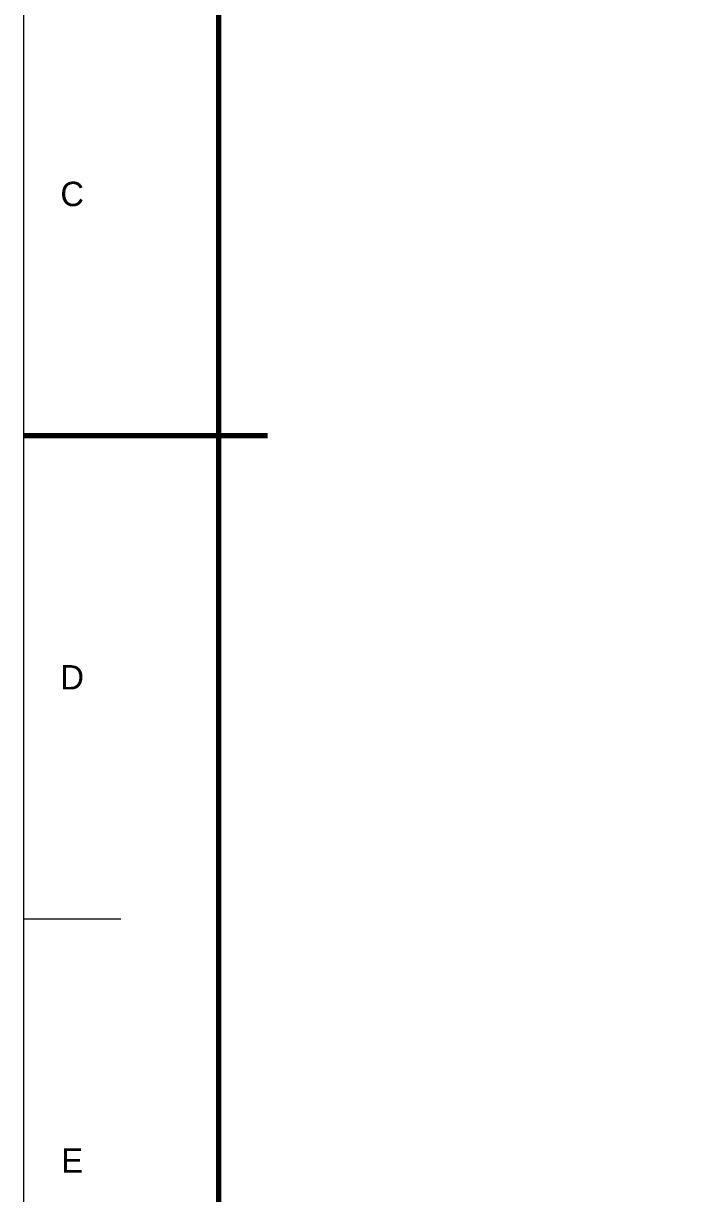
# Model space of a CAD drawing. Header units: millimetres. Extents: x 0 to 420, y 0 to 297.
# Drawn here: x 0 to 67.3, y 70.9 to 190.7 of the extents above; entities that cross this region are included whole.
import ezdxf
from ezdxf.enums import TextEntityAlignment as Align

# ---------------------------------------------------------------- set-up
doc = ezdxf.new("R2010")
doc.units = ezdxf.units.MM
for name, color, linetype, lineweight in [('FINA', 7, 'CONTINUOUS', 18), ('NORMA', 7, 'CONTINUOUS', 70), ('TEXTO', 7, 'CONTINUOUS', 25)]:
    doc.layers.add(name, color=color, linetype=linetype, lineweight=lineweight)

msp = doc.modelspace()

# ---------------------------------------------------------------- linework, layer by layer
at = {"layer": 'FINA'}
for p, q in [((0, 148.5), (10, 148.5)), ((0, 99), (10, 99))]:
    msp.add_line(p, q, dxfattribs=at)
msp.add_lwpolyline([(0, 0), (420, 0), (420, 297), (0, 297)], close=True, dxfattribs=at)
at = {"layer": 'NORMA'}
msp.add_line((0, 148.5), (25, 148.5), dxfattribs=at)
msp.add_lwpolyline([(20, 10), (410, 10), (410, 287), (20, 287)], close=True, dxfattribs=at)

# ---------------------------------------------------------------- texts
at = {"layer": 'TEXTO'}
for s, p in [('C', (5, 173.25)), ('D', (5, 123.75)), ('E', (5, 74.25))]:
    msp.add_text(s, height=2.5, dxfattribs=at).set_placement(p, align=Align.MIDDLE_CENTER)

doc.saveas('drawing.dxf')
